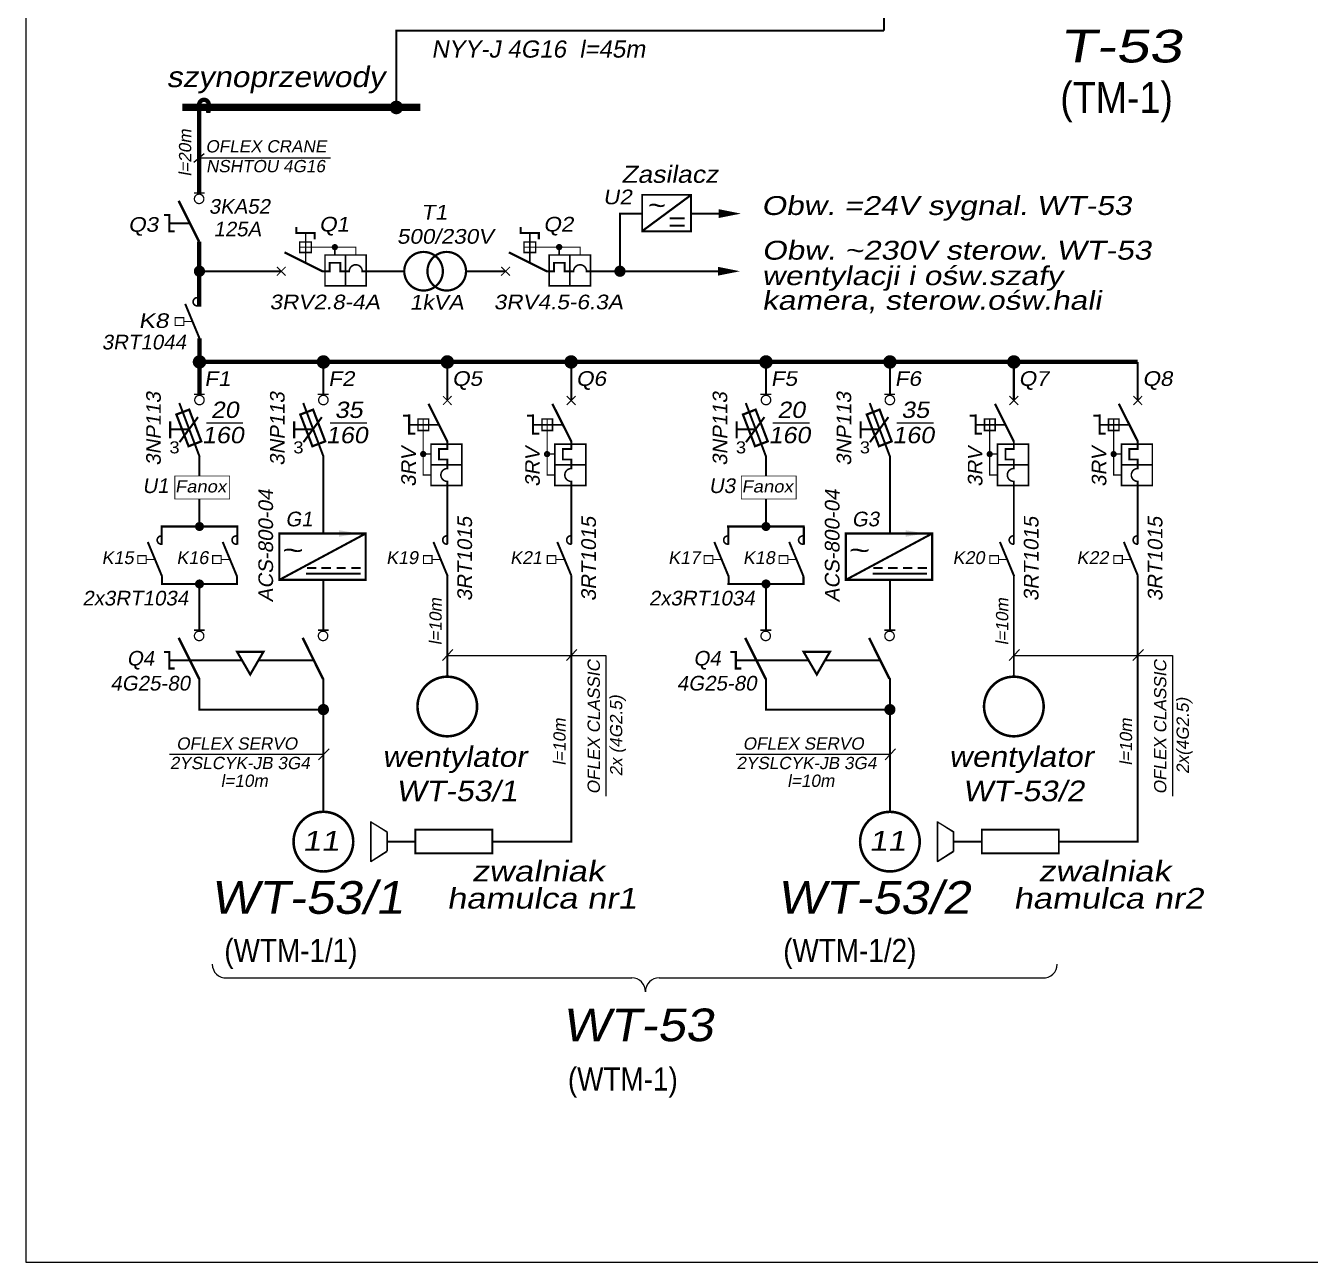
# Model space of a CAD drawing. Header units: millimetres. Extents: x -26 to 496, y 0 to 755.
# Drawn here: x 0 to 149.8, y 0 to 144.2 of the extents above; entities that cross this region are included whole.
import ezdxf
from ezdxf.enums import TextEntityAlignment as Align

# ---------------------------------------------------------------- set-up
doc = ezdxf.new("R2010")
doc.units = ezdxf.units.MM
doc.linetypes.add('DASHED2', pattern=[9.525, 6.35, -3.175])
doc.linetypes.add('HIDDEN2', pattern=[4.7625, 3.175, -1.5875])
doc.layers.add('NAPĘD', color=2, linetype='HIDDEN2')
doc.layers.add('SYMBOL', color=1, linetype='Continuous')
doc.styles.add('styl1', font='arial.ttf', dxfattribs={"width": 0.8, "oblique": 10, "height": 2.8})

msp = doc.modelspace()

# ---------------------------------------------------------------- linework, layer by layer
at = {"color": 7}
for p, q in [((0, 327.8), (0, 0)), ((0, 0), (448.23, 0))]:
    msp.add_line(p, q, dxfattribs=at)
for p, q in [((21.47, 134.84), (21.47, 134.09)), ((21.11, 134.09), (21.11, 134.44)), ((21.47, 134.09), (21.11, 134.09)), ((20.8, 129.27), (19.61, 128.25)), ((20.22, 128.81), (35.52, 128.81)), ((49.82, 71.47), (48.6, 70.17)), ((49.16, 70.77), (67.66, 70.77)), ((64.27, 71.47), (63.04, 70.17)), ((67.66, 70.77), (67.66, 54.38)), ((115.87, 71.47), (114.65, 70.17)), ((115.21, 70.77), (133.71, 70.77)), ((130.32, 71.47), (129.1, 70.17)), ((133.71, 70.77), (133.71, 54.38)), ((16.78, 59.26), (34.71, 59.26)), ((35.37, 59.9), (34.15, 58.6)), ((82.84, 59.26), (100.76, 59.26)), ((101.43, 59.9), (100.2, 58.6)), ((40.25, 51.42, 0.31), (40.25, 46.72, 0.31)), ((40.25, 51.37, 0.31), (42.12, 50.23, 0.31)), ((106.3, 51.42, 0.31), (106.3, 46.72, 0.31)), ((106.3, 51.37, 0.31), (108.18, 50.23, 0.31)), ((42.12, 50.23, 0.31), (42.12, 47.9, 0.31)), ((108.18, 50.23, 0.31), (108.18, 47.9, 0.31)), ((40.25, 46.76, 0.31), (42.12, 47.9, 0.31)), ((106.3, 46.76, 0.31), (108.18, 47.9, 0.31)), ((23.35, 33.16), (70.68, 33.16)), ((73.85, 33.16), (118.73, 33.16))]:
    msp.add_line(p, q)
for points, const_width in [([(100.08, 143.65), (99.98, 259.16)], 0.241), ([(43.22, 134.68), (43.22, 143.74)], 0.241), ([(43.1, 143.65), (100.08, 143.65)], 0.241), ([(46.02, 134.68), (18.25, 134.68)], 0.85), ([(20.22, 124.57), (20.22, 134.68)], 0.5), ([(71.88, 120.26), (77.56, 124.46)], 0.248), ([(20.22, 119.02), (17.84, 123.79)], 0.294), ([(69.29, 115.58), (69.29, 122.41)], 0.219), ([(71.88, 122.3), (69.29, 122.3)], 0.219), ([(82.87, 122.3), (77.57, 122.3)], 0.219), ([(32.64, 116.53), (32.64, 120.03)], 0.175), ([(58.79, 116.53), (58.79, 120.03)], 0.175), ([(20.22, 111.44), (20.22, 119.02)], 0.5), ([(32.52, 118.39), (31.95, 118.39)], 0.131), ([(38.55, 118.39), (32.52, 118.39)], 0.131), ([(36.05, 117.48), (36.05, 118.39)], 0.175), ([(38.49, 117.47), (38.49, 118.39)], 0.131), ([(58.68, 118.39), (58.11, 118.39)], 0.131), ([(64.71, 118.39), (58.68, 118.39)], 0.131), ([(62.2, 117.48), (62.2, 118.39)], 0.175), ([(64.64, 117.47), (64.64, 118.39)], 0.131), ([(34.58, 115.58), (30.18, 117.78)], 0.263), ([(37.29, 117.48), (37.29, 113.88)], 0.175), ([(60.73, 115.58), (56.34, 117.78)], 0.263), ([(63.45, 117.48), (63.45, 113.88)], 0.175), ([(29.8, 115.58), (20.22, 115.58)], 0.241), ([(30.31, 115.07), (29.29, 116.09)], 0.131), ([(30.31, 116.09), (29.29, 115.07)], 0.131), ([(35.55, 115.58), (34.52, 115.58)], 0.219), ([(35.34, 116.56), (36.8, 116.56)], 0.219), ([(35.44, 115.48), (35.44, 116.62)], 0.219), ([(37.82, 115.58), (36.58, 115.58)], 0.219), ([(36.69, 116.64), (36.69, 115.47)], 0.219), ([(44.14, 115.58), (39.14, 115.58)], 0.219), ([(55.95, 115.58), (51.34, 115.58)], 0.219), ([(56.47, 115.07), (55.44, 116.09)], 0.131), ([(56.47, 116.09), (55.44, 115.07)], 0.131), ([(61.7, 115.58), (60.68, 115.58)], 0.219), ([(61.6, 115.58), (60.73, 115.58)], 0.219), ([(61.49, 116.56), (62.95, 116.56)], 0.219), ([(61.6, 115.48), (61.6, 116.62)], 0.219), ([(63.98, 115.58), (62.74, 115.58)], 0.219), ([(62.84, 116.64), (62.84, 115.47)], 0.219), ([(82.77, 115.58), (65.3, 115.58)], 0.219), ([(20.26, 101.23), (20.26, 107.76)], 0.5), ([(129.66, 105), (20.18, 105)], 0.5), ([(34.71, 101.23), (34.71, 105)], 0.241), ([(49.16, 100.51), (49.16, 105)], 0.241), ([(63.61, 100.51), (63.61, 105)], 0.241), ([(86.32, 101.23), (86.32, 105)], 0.241), ([(100.76, 101.23), (100.76, 105)], 0.241), ([(115.21, 100.51), (115.21, 105)], 0.241), ([(129.66, 100.51), (129.66, 105)], 0.241), ([(49.67, 99.99), (48.65, 101.02)], 0.131), ([(48.65, 99.99), (49.67, 101.02)], 0.131), ([(64.12, 99.99), (63.09, 101.02)], 0.131), ([(63.09, 99.99), (64.12, 101.02)], 0.131), ([(115.72, 99.99), (114.7, 101.02)], 0.131), ([(114.7, 99.99), (115.72, 101.02)], 0.131), ([(130.17, 99.99), (129.15, 101.02)], 0.131), ([(129.15, 99.99), (130.17, 101.02)], 0.131), ([(49.16, 95.73), (46.96, 100.12)], 0.263), ([(63.61, 95.73), (61.41, 100.12)], 0.263), ([(115.21, 95.73), (113.02, 100.12)], 0.263), ([(129.66, 95.73), (127.46, 100.12)], 0.263), ([(20.09, 98.57), (17.93, 95.64)], 0.241), ([(25.35, 97.88), (21.06, 97.88)], 0.13), ([(34.53, 98.57), (32.38, 95.64)], 0.241), ([(39.8, 97.88), (35.5, 97.88)], 0.13), ([(48.21, 97.66), (44.71, 97.66)], 0.175), ([(46.35, 97.78), (46.35, 98.35)], 0.131), ([(46.35, 91.75), (46.35, 97.78)], 0.131), ([(62.65, 97.66), (59.16, 97.66)], 0.175), ([(60.79, 97.78), (60.79, 98.35)], 0.131), ([(60.79, 91.75), (60.79, 97.78)], 0.131), ([(86.14, 98.57), (83.98, 95.64)], 0.241), ([(91.4, 97.88), (87.11, 97.88)], 0.13), ([(100.59, 98.57), (98.43, 95.64)], 0.241), ([(105.85, 97.88), (101.56, 97.88)], 0.13), ([(114.26, 97.66), (110.76, 97.66)], 0.175), ([(112.4, 97.78), (112.4, 98.35)], 0.131), ([(112.4, 91.75), (112.4, 97.78)], 0.131), ([(128.71, 97.66), (125.21, 97.66)], 0.175), ([(126.85, 97.78), (126.85, 98.35)], 0.131), ([(126.85, 91.75), (126.85, 97.78)], 0.131), ([(49.16, 94.76), (49.16, 95.78)], 0.219), ([(63.61, 94.76), (63.61, 95.78)], 0.219), ([(115.21, 94.76), (115.21, 95.78)], 0.219), ([(129.66, 94.76), (129.66, 95.78)], 0.219), ([(49.26, 94.86), (48.12, 94.86)], 0.219), ([(48.18, 94.97), (48.18, 93.51)], 0.219), ([(63.71, 94.86), (62.57, 94.86)], 0.219), ([(62.63, 94.97), (62.63, 93.51)], 0.219), ([(115.32, 94.86), (114.18, 94.86)], 0.219), ([(114.24, 94.97), (114.24, 93.51)], 0.219), ([(129.76, 94.86), (128.62, 94.86)], 0.219), ([(128.68, 94.97), (128.68, 93.51)], 0.219), ([(20.26, 91.7), (20.26, 93.98)], 0.241), ([(34.71, 84.99), (34.71, 93.99)], 0.241), ([(47.25, 94.26), (46.35, 94.26)], 0.175), ([(47.25, 93.01), (50.86, 93.01)], 0.175), ([(48.1, 93.62), (49.27, 93.62)], 0.219), ([(49.16, 92.48), (49.16, 93.72)], 0.219), ([(61.7, 94.26), (60.79, 94.26)], 0.175), ([(61.7, 93.01), (65.31, 93.01)], 0.175), ([(62.55, 93.62), (63.71, 93.62)], 0.219), ([(63.61, 92.48), (63.61, 93.72)], 0.219), ([(86.32, 91.7), (86.32, 93.98)], 0.241), ([(100.76, 84.99), (100.76, 93.99)], 0.241), ([(113.31, 94.26), (112.4, 94.26)], 0.175), ([(113.31, 93.01), (116.92, 93.01)], 0.175), ([(114.15, 93.62), (115.32, 93.62)], 0.219), ([(115.21, 92.48), (115.21, 93.72)], 0.219), ([(127.76, 94.26), (126.85, 94.26)], 0.175), ([(127.76, 93.01), (131.36, 93.01)], 0.175), ([(128.6, 93.62), (129.77, 93.62)], 0.219), ([(129.66, 92.48), (129.66, 93.72)], 0.219), ([(47.26, 91.82), (46.35, 91.82)], 0.131), ([(61.71, 91.82), (60.79, 91.82)], 0.131), ([(113.32, 91.82), (112.4, 91.82)], 0.131), ([(127.77, 91.82), (126.85, 91.82)], 0.131), ([(49.16, 83.76), (49.16, 91.16)], 0.219), ([(63.61, 83.76), (63.61, 91.16)], 0.219), ([(115.21, 83.76), (115.21, 91.16)], 0.219), ([(129.66, 83.76), (129.66, 91.16)], 0.219), ([(20.26, 85.81), (20.26, 89.02)], 0.241), ([(86.32, 85.81), (86.32, 89.02)], 0.241), ([(24.79, 85.81), (15.73, 85.81)], 0.241), ([(15.85, 83.68), (15.85, 85.81)], 0.241), ([(24.67, 83.68), (24.67, 85.81)], 0.241), ([(90.84, 85.81), (81.78, 85.81)], 0.241), ([(81.91, 83.68), (81.91, 85.81)], 0.241), ([(90.73, 83.68), (90.73, 85.81)], 0.241), ([(29.58, 79.59), (39.64, 84.99)], 0.248), ([(95.63, 79.59), (105.69, 84.99)], 0.248), ([(32.79, 80.98), (33.87, 80.98)], 0.248), ([(34.49, 80.98), (35.61, 80.98)], 0.248), ([(36.25, 80.98), (37.32, 80.98)], 0.248), ([(37.96, 80.98), (39.04, 80.98)], 0.248), ([(98.84, 80.98), (99.92, 80.98)], 0.248), ([(100.54, 80.98), (101.67, 80.98)], 0.248), ([(102.3, 80.98), (103.38, 80.98)], 0.248), ([(104.01, 80.98), (105.09, 80.98)], 0.248), ([(15.9, 79.09), (15.9, 80.01)], 0.241), ([(24.63, 79.09), (24.63, 80.01)], 0.241), ([(32.68, 80.3), (39.04, 80.3)], 0.248), ([(34.71, 73.72), (34.71, 79.59)], 0.241), ([(49.16, 68.3), (49.16, 80.11)], 0.219), ([(63.61, 49.06), (63.61, 80.11)], 0.219), ([(81.95, 79.09), (81.95, 80.01)], 0.241), ([(90.69, 79.09), (90.69, 80.01)], 0.241), ([(98.74, 80.3), (105.09, 80.3)], 0.248), ([(100.76, 73.72), (100.76, 79.59)], 0.241), ([(115.21, 68.3), (115.21, 80.11)], 0.219), ([(129.66, 49.06), (129.66, 80.11)], 0.219), ([(24.75, 79.09), (15.77, 79.09)], 0.241), ([(20.26, 73.72), (20.26, 79.23)], 0.241), ([(90.81, 79.09), (81.82, 79.09)], 0.241), ([(86.32, 73.72), (86.32, 79.23)], 0.241), ([(20.22, 68.05), (17.84, 72.82)], 0.294), ([(34.67, 68.05), (32.29, 72.82)], 0.294), ([(86.28, 68.05), (83.89, 72.82)], 0.294), ([(100.72, 68.05), (98.34, 72.82)], 0.294), ([(20.26, 64.46), (20.26, 68.12)], 0.241), ([(34.71, 52.54), (34.71, 68.12)], 0.241), ([(86.32, 64.46), (86.32, 68.12)], 0.241), ([(100.76, 52.54), (100.76, 68.12)], 0.241), ([(34.71, 64.46), (20.14, 64.46)], 0.241), ([(100.76, 64.46), (86.2, 64.46)], 0.241), ([(45.43, 47.56), (45.43, 50.57)], 0.2), ([(54.51, 50.45), (45.45, 50.45)], 0.241), ([(54.41, 47.56), (54.41, 50.57)], 0.2), ([(111.48, 47.56), (111.48, 50.57)], 0.2), ([(120.56, 50.45), (111.5, 50.45)], 0.241), ([(120.47, 47.56), (120.47, 50.57)], 0.2), ([(63.72, 49.06), (54.41, 49.06)], 0.241), ([(129.77, 49.06), (120.47, 49.06)], 0.241), ([(54.51, 47.68), (45.45, 47.68)], 0.241), ([(120.56, 47.68), (111.5, 47.68)], 0.241)]:
    msp.add_lwpolyline(points, dxfattribs=dict(at, const_width=const_width))
at = {"const_width": 0.5}
msp.add_lwpolyline([(21.35, 135.01, 0.002243), (21.35, 135.01, 1), (20.22, 135.01, 0.002243), (20.22, 135.01, 0.002243)], format="xyb", dxfattribs=at)
for points, const_width in [([(42.8, 134.68, 1), (43.63, 134.68, 1)], 0.75), ([(19.88, 115.58, 1), (20.64, 115.58, 1)], 0.55), ([(68.91, 115.58, 1), (69.67, 115.58, 1)], 0.55), ([(19.81, 105, 1), (20.72, 105, 1)], 0.66), ([(34.26, 105, 1), (35.17, 105, 1)], 0.66), ([(48.7, 105, 1), (49.61, 105, 1)], 0.66), ([(63.14, 105, 1), (64.05, 105, 1)], 0.66), ([(85.86, 105, 1), (86.77, 105, 1)], 0.66), ([(100.31, 105, 1), (101.22, 105, 1)], 0.66), ([(114.76, 105, 1), (115.67, 105, 1)], 0.66), ([(19.96, 85.81, 1), (20.57, 85.81, 1)], 0.44), ([(86.01, 85.81, 1), (86.62, 85.81, 1)], 0.44), ([(19.96, 79.11, 1), (20.57, 79.11, 1)], 0.44), ([(86.01, 79.11, 1), (86.62, 79.11, 1)], 0.44), ([(45.68, 64.82, 1), (52.63, 64.82, 1)], 0.3), ([(111.74, 64.82, 1), (118.69, 64.82, 1)], 0.3), ([(34.33, 64.46, 1), (35.09, 64.46, 1)], 0.55), ([(100.39, 64.46, 1), (101.14, 64.46, 1)], 0.55), ([(31.23, 49.06, 1), (38.19, 49.06, 1)], 0.3), ([(97.29, 49.06, 1), (104.24, 49.06, 1)], 0.3)]:
    msp.add_lwpolyline(points, format="xyb", close=True, dxfattribs=dict(const_width=const_width))
at = {"color": 7}
for points, const_width in [([(71.88, 124.49), (71.88, 120.23), (77.57, 120.23), (77.57, 124.49)], 0.207), ([(31.95, 117.76), (31.95, 118.99), (33.3, 118.99), (33.3, 117.76)], 0.175), ([(58.11, 117.76), (58.11, 118.99), (59.46, 118.99), (59.46, 117.76)], 0.175), ([(34.89, 117.48), (34.89, 113.88), (39.7, 113.88), (39.7, 117.48)], 0.175), ([(61.04, 117.48), (61.04, 113.88), (65.86, 113.88), (65.86, 117.48)], 0.175), ([(17.43, 109.26), (17.43, 110.17), (18.43, 110.17), (18.43, 109.26)], 0.129), ([(46.98, 98.35), (45.75, 98.35), (45.75, 97), (46.98, 97)], 0.175), ([(61.43, 98.35), (60.19, 98.35), (60.19, 97), (61.43, 97)], 0.175), ([(113.03, 98.35), (111.8, 98.35), (111.8, 97), (113.03, 97)], 0.175), ([(127.48, 98.35), (126.25, 98.35), (126.25, 97), (127.48, 97)], 0.175), ([(47.25, 95.41), (50.86, 95.41), (50.86, 90.6), (47.25, 90.6)], 0.175), ([(61.7, 95.41), (65.31, 95.41), (65.31, 90.6), (61.7, 90.6)], 0.175), ([(113.31, 95.41), (116.92, 95.41), (116.92, 90.6), (113.31, 90.6)], 0.175), ([(127.76, 95.41), (131.36, 95.41), (131.36, 90.6), (127.76, 90.6)], 0.175), ([(39.64, 84.99), (39.64, 79.59), (29.58, 79.59), (29.58, 84.99)], 0.248), ([(105.69, 84.99), (105.69, 79.59), (95.63, 79.59), (95.63, 84.99)], 0.248), ([(13.07, 81.5), (13.07, 82.41), (14.06, 82.41), (14.06, 81.5)], 0.129), ([(21.8, 81.5), (21.8, 82.41), (22.8, 82.41), (22.8, 81.5)], 0.129), ([(46.37, 81.5), (46.37, 82.41), (47.37, 82.41), (47.37, 81.5)], 0.129), ([(60.82, 81.5), (60.82, 82.41), (61.81, 82.41), (61.81, 81.5)], 0.129), ([(79.12, 81.5), (79.12, 82.41), (80.12, 82.41), (80.12, 81.5)], 0.129), ([(87.86, 81.5), (87.86, 82.41), (88.85, 82.41), (88.85, 81.5)], 0.129), ([(112.42, 81.5), (112.42, 82.41), (113.42, 82.41), (113.42, 81.5)], 0.129), ([(126.87, 81.5), (126.87, 82.41), (127.87, 82.41), (127.87, 81.5)], 0.129)]:
    msp.add_lwpolyline(points, close=True, dxfattribs=dict(at, const_width=const_width))
at = {"color": 7, "const_width": 0.438}
for points in [[(35.9, 118.39, 1), (36.19, 118.39, 1)], [(62.05, 118.39, 1), (62.35, 118.39, 1)], [(46.35, 94.4, -1), (46.35, 94.11, -1)], [(60.79, 94.4, -1), (60.79, 94.11, -1)], [(112.4, 94.4, -1), (112.4, 94.11, -1)], [(126.85, 94.4, -1), (126.85, 94.11, -1)]]:
    msp.add_lwpolyline(points, format="xyb", close=True, dxfattribs=at)
at = {"color": 7, "const_width": 0.185}
for points in [[(39.24, 115.58, 1.000805), (37.73, 115.58)], [(65.39, 115.58, 1.000805), (63.89, 115.58)], [(49.16, 91.07, -1.000805), (49.16, 92.57)], [(63.61, 91.07, -1.000805), (63.61, 92.57)], [(115.21, 91.07, -1.000805), (115.21, 92.57)], [(129.66, 91.07, -1.000805), (129.66, 92.57)]]:
    msp.add_lwpolyline(points, format="xyb", dxfattribs=at)
at = {"const_width": 0.26}
for points in [[(26.18, 68.55), (27.72, 71.2), (24.65, 71.2)], [(92.24, 68.55), (93.77, 71.2), (90.7, 71.2)]]:
    msp.add_lwpolyline(points, close=True, dxfattribs=at)
at = {"color": 7}
for points, const_width, elevation in [([(40.25, 46.72), (40.25, 51.42)], 0.2, 0.31), ([(42.13, 50.15), (40.25, 51.37)], 0.131, 0.2), ([(106.3, 46.72), (106.3, 51.42)], 0.2, 0.31), ([(108.18, 50.15), (106.3, 51.37)], 0.131, 0.2), ([(42.13, 47.98), (42.13, 50.15)], 0.2, 0.31), ([(108.18, 47.98), (108.18, 50.15)], 0.2, 0.31), ([(42.13, 47.98), (40.25, 46.76)], 0.131, 0.31), ([(108.18, 47.98), (106.3, 46.76)], 0.131, 0.31)]:
    msp.add_lwpolyline(points, dxfattribs=dict(at, const_width=const_width, elevation=elevation))
for centre, start, end in [((23.35, 34.76), 180, 272.4725), ((118.66, 34.76), 267.5275, 0), ((70.67, 31.57), 358.7396, 90.4831), ((73.86, 31.57), 89.5169, 181.2604)]:
    msp.add_arc(centre, 1.6, start, end)
for points in [[(21.11, 134.44), (21.47, 134.09), (21.47, 134.84)], [(21.11, 134.44), (21.47, 134.09), (21.11, 134.09)]]:
    msp.add_solid(points)
for points in [[(36.54, 84.62), (38.85, 85), (36.54, 85.37)], [(102.6, 84.62), (104.9, 85), (102.6, 85.37)]]:
    msp.add_solid(points, dxfattribs=at)
at = {"layer": 'NAPĘD', "color": 0, "linetype": 'ByBlock'}
for points, const_width in [([(20.22, 124.57, 1), (20.22, 123.47, 1)], 0.15), ([(46.39, 117.83, -1), (46.39, 113.33, -1)], 0.262), ([(49.09, 117.83, -1), (49.09, 113.33, -1)], 0.262), ([(20.26, 101.11, -1), (20.26, 100.01, -1)], 0.15), ([(34.71, 101.11, -1), (34.71, 100.01, -1)], 0.15), ([(86.32, 101.11, -1), (86.32, 100.01, -1)], 0.15), ([(100.76, 101.11, -1), (100.76, 100.01, -1)], 0.15), ([(20.22, 73.6, 1), (20.22, 72.5, 1)], 0.15), ([(34.67, 73.6, 1), (34.67, 72.5, 1)], 0.15), ([(86.28, 73.6, 1), (86.28, 72.5, 1)], 0.15), ([(100.72, 73.6, 1), (100.72, 72.5, 1)], 0.15)]:
    msp.add_lwpolyline(points, format="xyb", close=True, dxfattribs=dict(at, const_width=const_width))
at = {"layer": 'NAPĘD', "color": 7}
for points in [[(83.4, 122.3, 0, 1.03, 0), (80.81, 122.3, 0, 0, 0)], [(83.3, 115.58, 0, 1.03, 0), (80.71, 115.58, 0, 0, 0)]]:
    msp.add_lwpolyline(points, format="xyseb", dxfattribs=at)
at = {"layer": 'NAPĘD', "color": 7, "ltscale": 0.35, "const_width": 0.219}
for points in [[(16.75, 121.17), (19.05, 121.17)], [(16.75, 70.2), (19.05, 70.2)], [(82.81, 70.2), (85.1, 70.2)]]:
    msp.add_lwpolyline(points, dxfattribs=at)
at = {"layer": 'NAPĘD', "color": 7, "linetype": 'Continuous', "ltscale": 0.35, "const_width": 0.241}
for points in [[(16.86, 97.14), (19.06, 97.14)], [(31.31, 97.14), (33.51, 97.14)], [(82.91, 97.14), (85.12, 97.14)], [(97.36, 97.14), (99.56, 97.14)]]:
    msp.add_lwpolyline(points, dxfattribs=at)
at = {"layer": 'NAPĘD', "color": 7, "ltscale": 0.5, "const_width": 0.219}
for points in [[(19.15, 70.2), (25.23, 70.2)], [(27.14, 70.2), (33.5, 70.2)], [(85.2, 70.2), (91.28, 70.2)], [(93.19, 70.2), (99.55, 70.2)], [(42.13, 49.06), (45.43, 49.06)], [(108.18, 49.06), (111.48, 49.06)]]:
    msp.add_lwpolyline(points, dxfattribs=at)
at = {"layer": 'SYMBOL', "color": 7}
for points, const_width in [([(19.62, 124.69), (20.88, 124.69)], 0.16), ([(16.86, 122.13), (16.11, 122.13)], 0.237), ([(16.74, 122.25), (16.74, 120.1)], 0.237), ([(16.63, 120.22), (17.38, 120.22)], 0.237), ([(31.43, 120.03), (33.79, 120.03)], 0.237), ([(31.55, 119.91), (31.55, 120.75)], 0.237), ([(33.68, 120.14), (33.68, 119.3)], 0.237), ([(57.58, 120.03), (59.95, 120.03)], 0.237), ([(57.71, 119.91), (57.71, 120.75)], 0.237), ([(59.83, 120.14), (59.83, 119.3)], 0.237), ([(20.27, 107.74), (18.6, 111.77)], 0.241), ([(18.4, 109.71), (19.36, 109.71)], 0.109), ([(20.87, 101.23), (19.61, 101.23)], 0.16), ([(35.31, 101.23), (34.06, 101.23)], 0.16), ([(86.92, 101.23), (85.66, 101.23)], 0.16), ([(101.37, 101.23), (100.11, 101.23)], 0.16), ([(20.27, 93.97), (17.91, 100.21)], 0.241), ([(34.72, 93.97), (32.36, 100.21)], 0.241), ([(44.83, 98.75), (43.99, 98.75)], 0.237), ([(44.71, 98.88), (44.71, 96.51)], 0.237), ([(59.27, 98.75), (58.44, 98.75)], 0.237), ([(59.16, 98.88), (59.16, 96.51)], 0.237), ([(86.32, 93.97), (83.96, 100.21)], 0.241), ([(100.77, 93.97), (98.41, 100.21)], 0.241), ([(110.88, 98.75), (110.05, 98.75)], 0.237), ([(110.76, 98.88), (110.76, 96.51)], 0.237), ([(125.33, 98.75), (124.49, 98.75)], 0.237), ([(125.21, 98.88), (125.21, 96.51)], 0.237), ([(16.84, 96.11), (16.84, 98.09)], 0.261), ([(31.29, 96.11), (31.29, 98.09)], 0.261), ([(82.9, 96.11), (82.9, 98.09)], 0.261), ([(97.35, 96.11), (97.35, 98.09)], 0.261), ([(44.6, 96.63), (45.44, 96.63)], 0.237), ([(59.05, 96.63), (59.88, 96.63)], 0.237), ([(110.66, 96.63), (111.49, 96.63)], 0.237), ([(125.1, 96.63), (125.94, 96.63)], 0.237), ([(15.9, 79.99), (14.23, 84.01)], 0.241), ([(24.64, 79.99), (22.97, 84.01)], 0.241), ([(49.21, 79.99), (47.54, 84.01)], 0.241), ([(63.61, 80.11), (61.98, 84.01)], 0.241), ([(81.96, 79.99), (80.29, 84.01)], 0.241), ([(90.69, 79.99), (89.02, 84.01)], 0.241), ([(115.26, 79.99), (113.59, 84.01)], 0.241), ([(129.66, 80.11), (128.04, 84.01)], 0.241), ([(14.03, 81.96), (14.99, 81.96)], 0.109), ([(22.77, 81.96), (23.73, 81.96)], 0.109), ([(47.34, 81.96), (48.3, 81.96)], 0.109), ([(61.78, 81.96), (62.74, 81.96)], 0.109), ([(80.09, 81.96), (81.05, 81.96)], 0.109), ([(88.82, 81.96), (89.78, 81.96)], 0.109), ([(113.39, 81.96), (114.35, 81.96)], 0.109), ([(127.84, 81.96), (128.8, 81.96)], 0.109), ([(19.62, 73.72), (20.88, 73.72)], 0.16), ([(34.07, 73.72), (35.32, 73.72)], 0.16), ([(85.67, 73.72), (86.93, 73.72)], 0.16), ([(100.12, 73.72), (101.38, 73.72)], 0.16), ([(16.86, 71.16), (16.11, 71.16)], 0.237), ([(16.74, 71.28), (16.74, 69.13)], 0.237), ([(82.92, 71.16), (82.16, 71.16)], 0.237), ([(82.8, 71.28), (82.8, 69.13)], 0.237), ([(16.63, 69.25), (17.38, 69.25)], 0.237), ([(82.68, 69.25), (83.44, 69.25)], 0.237)]:
    msp.add_lwpolyline(points, dxfattribs=dict(at, const_width=const_width))
at = {"layer": 'SYMBOL', "color": 7, "const_width": 0.191}
for points in [[(20.09, 111.55, -1.212997), (20.09, 112.49)], [(15.9, 83.76, -1.212997), (15.9, 84.7)], [(24.63, 83.76, -1.212997), (24.63, 84.7)], [(49.2, 83.76, -1.212997), (49.2, 84.71)], [(63.65, 83.76, -1.212997), (63.65, 84.71)], [(81.95, 83.76, -1.212997), (81.95, 84.7)], [(90.69, 83.76, -1.212997), (90.69, 84.7)], [(115.25, 83.76, -1.212997), (115.25, 84.71)], [(129.7, 83.76, -1.212997), (129.7, 84.71)]]:
    msp.add_lwpolyline(points, format="xyb", dxfattribs=at)
at = {"layer": 'SYMBOL', "color": 7, "linetype": 'DASHED2', "const_width": 0.265}
for points in [[(17.57, 98.87), (19.06, 99.44), (20.47, 95.74), (18.99, 95.17)], [(32.02, 98.87), (33.51, 99.44), (34.92, 95.74), (33.43, 95.17)], [(83.63, 98.87), (85.11, 99.44), (86.52, 95.74), (85.04, 95.17)], [(98.07, 98.87), (99.56, 99.44), (100.97, 95.74), (99.49, 95.17)]]:
    msp.add_lwpolyline(points, close=True, dxfattribs=at)
at = {"layer": 'SYMBOL', "color": 7, "const_width": 0.0915}
for points in [[(17.39, 91.7), (23.77, 91.7), (23.78, 89.02), (17.39, 89.02)], [(83.44, 91.7), (89.83, 91.7), (89.83, 89.02), (83.44, 89.02)]]:
    msp.add_lwpolyline(points, close=True, dxfattribs=at)

# ---------------------------------------------------------------- texts
at = {"color": 7, "lineweight": 30, "width": 0.9}
for s, height, p in [('(TM-1)', 3.636, (120.63, 134.03)), ('(WTM-1/1)', 2.7, (23.16, 35.02)), ('(WTM-1/2)', 2.7, (88.33, 35.02)), ('(WTM-1)', 2.7, (63.22, 20.02))]:
    msp.add_text(s, height=height, dxfattribs=at).set_placement(p)
at = {"color": 7, "style": 'styl1', "oblique": 10}
for s, height, width, p in [('~', 2.32, 1.1, (72.37, 122.14)), ('~', 2.32, 1.3, (29.74, 81.91)), ('~', 2.32, 1.3, (95.8, 81.91)), ('11', 2.3, 1.2, (32.28, 48)), ('11', 2.3, 1.2, (98.33, 48))]:
    msp.add_text(s, height=height, dxfattribs=dict(at, width=width)).set_placement(p)
at = {"color": 7, "style": 'styl1', "width": 1.1}
msp.add_text('=', height=2.32, dxfattribs=at).set_placement((74.91, 120.21))
at = {"color": 7, "style": 'styl1', "oblique": 10}
for p in [(28.84, 76.98), (94.89, 76.98)]:
    msp.add_text('ACS-800-04', height=1.71, rotation=90, dxfattribs=at).set_placement(p)
at = {"layer": 'SYMBOL', "color": 7, "style": 'styl1', "oblique": 10}
for s, height, p in [('NYY-J 4G16  l=45m', 2, (59.76, 141.53)), ('OFLEX CRANE', 1.4303, (28.01, 130.15)), ('NSHTOU 4G16', 1.4303, (27.96, 127.84)), ('OFLEX SERVO', 1.4303, (24.61, 60.5)), ('OFLEX SERVO', 1.4303, (90.66, 60.5)), ('2YSLCYK-JB 3G4', 1.4303, (24.97, 58.23)), ('2YSLCYK-JB 3G4', 1.4303, (91.03, 58.23)), ('l=10m', 1.43, (25.48, 56.19)), ('l=10m', 1.43, (91.54, 56.19))]:
    msp.add_text(s, height=height, dxfattribs=at).set_placement(p, align=Align.MIDDLE)
at = {"layer": 'SYMBOL', "color": 6, "style": 'styl1', "oblique": 10}
for s, width, p in [('T-53', 1.3, (127.66, 141.83)), ('WT-53/1', 1.1, (32.79, 42.62)), ('WT-53/2', 1.1, (98.85, 42.62)), ('WT-53', 1.1, (71.35, 27.69))]:
    msp.add_text(s, height=3.81, dxfattribs=dict(at, width=width)).set_placement(p, align=Align.MIDDLE)
at = {"layer": 'SYMBOL', "color": 7, "style": 'styl1', "oblique": 10}
for s, height, width, p in [('szynoprzewody', 2.4, 1.1, (16.42, 137.05)), ('Zasilacz', 2, 1.1, (69.46, 125.89)), ('U2', 1.71, 1.1, (67.32, 123.39)), ('Obw. =24V sygnal. WT-53', 2.2, 1.2, (85.78, 122.14)), ('T1', 1.71, 1.1, (46.1, 121.61)), ('Q3', 1.71, 1.1, (11.94, 120.18)), ('Q1', 1.71, 1.1, (34.2, 120.21)), ('Q2', 1.71, 1.1, (60.35, 120.21)), ('500/230V', 1.71, 1.1, (43.28, 118.79)), ('Obw. ~230V sterow. WT-53', 2.2, 1.2, (85.84, 116.93)), ('wentylacji i ośw.szafy', 2.2, 1.2, (85.84, 113.96)), ('3RV2.8-4A', 1.71, 1.1, (28.43, 111.14)), ('1kVA', 1.71, 1.1, (44.77, 111.11)), ('3RV4.5-6.3A', 1.71, 1.1, (54.58, 111.14)), ('kamera, sterow.ośw.hali', 2.2, 1.2, (85.84, 111.09)), ('K8', 1.7, 1.2, (13.16, 108.97)), ('F1', 1.71, 1.1, (20.82, 102.21)), ('F2', 1.71, 1.1, (35.27, 102.21)), ('Q5', 1.71, 1.1, (49.71, 102.21)), ('Q6', 1.71, 1.1, (64.16, 102.21)), ('F5', 1.71, 1.1, (86.87, 102.21)), ('F6', 1.71, 1.1, (101.32, 102.21)), ('Q7', 1.71, 1.1, (115.77, 102.21)), ('Q8', 1.71, 1.1, (130.21, 102.21)), ('20', 1.9, 1.1, (21.58, 98.47)), ('35', 1.9, 1.1, (36.03, 98.47)), ('20', 1.9, 1.1, (87.63, 98.47)), ('35', 1.9, 1.1, (102.08, 98.47)), ('160', 1.9, 1.1, (20.55, 95.52)), ('160', 1.9, 1.1, (35, 95.52)), ('160', 1.9, 1.1, (86.61, 95.52)), ('160', 1.9, 1.1, (101.05, 95.52)), ('Fanox', 1.4, 1.1, (17.41, 89.78)), ('Fanox', 1.4, 1.1, (83.47, 89.78))]:
    msp.add_text(s, height=height, dxfattribs=dict(at, width=width)).set_placement(p)
for s, height, p in [('l=20m', 1.43, (18.56, 129.38)), ('l=10m', 1.43, (47.76, 74.71)), ('l=10m', 1.43, (113.82, 74.71)), ('OFLEX CLASSIC', 1.4303, (66.23, 62.42)), ('OFLEX CLASSIC', 1.4303, (132.28, 62.42)), ('2x (4G2.5)', 1.43, (69.02, 61.4)), ('2x(4G2.5)', 1.43, (135.08, 61.4)), ('l=10m', 1.43, (62.21, 60.68)), ('l=10m', 1.43, (128.26, 60.68))]:
    msp.add_text(s, height=height, rotation=90, dxfattribs=at).set_placement(p, align=Align.MIDDLE)
for s, height, p in [('3KA52', 1.7, (21.35, 122.29)), ('125A', 1.7, (21.9, 119.65)), ('  3RT1044', 1.71, (7.54, 106.46)), ('U1', 1.71, (13.61, 89.71)), ('U3', 1.71, (79.66, 89.71)), ('G1', 1.71, (30.27, 85.83)), ('G3', 1.71, (96.32, 85.83)), ('K15', 1.5, (8.85, 81.43)), ('K16', 1.5, (17.57, 81.43)), ('K19', 1.5, (42.02, 81.43)), ('K21', 1.5, (56.47, 81.43)), ('K17', 1.5, (74.9, 81.43)), ('K18', 1.5, (83.62, 81.43)), ('K20', 1.5, (108.07, 81.43)), ('K22', 1.5, (122.52, 81.43)), ('2x3RT1034', 1.71, (6.6, 76.6)), ('2x3RT1034', 1.71, (72.65, 76.6)), ('Q4', 1.71, (11.79, 69.59)), ('Q4', 1.71, (77.85, 69.59)), ('4G25-80', 1.71, (9.87, 66.68)), ('4G25-80', 1.71, (75.92, 66.68))]:
    msp.add_text(s, height=height, dxfattribs=at).set_placement(p)
for s, height, p in [('3NP113', 1.7, (15.75, 92.9)), ('3NP113', 1.7, (30.19, 92.9)), ('3NP113', 1.7, (81.8, 92.9)), ('3NP113', 1.7, (96.25, 92.9)), ('3RV ', 1.7, (45.49, 90.44)), ('3RV ', 1.7, (59.94, 90.44)), ('3RV ', 1.7, (111.55, 90.44)), ('3RV ', 1.7, (126, 90.44)), ('  3RT1015', 1.71, (52.04, 75.78)), ('  3RT1015', 1.71, (66.49, 75.78)), ('  3RT1015', 1.71, (118.09, 75.78)), ('  3RT1015', 1.71, (132.54, 75.78))]:
    msp.add_text(s, height=height, rotation=90, dxfattribs=at).set_placement(p)
at = {"layer": 'SYMBOL', "color": 7, "style": 'styl1', "width": 1.1}
for p in [(16.75, 94.34), (31.2, 94.34), (82.8, 94.34), (97.25, 94.34)]:
    msp.add_text('3', height=1.4, dxfattribs=at).set_placement(p)
at = {"layer": 'SYMBOL', "color": 7, "style": 'styl1', "oblique": 10}
for s, width, p in [('wentylator', 1.1, (49.98, 58.68)), ('wentylator', 1.1, (116.03, 58.68)), ('WT-53/1', 1.1, (50.26, 55.02)), ('WT-53/2', 1.1, (116.32, 55.02)), ('zwalniak', 1.2, (59.71, 45.66)), ('zwalniak', 1.2, (125.76, 45.66)), ('hamulca nr1', 1.2, (60.17, 42.5)), ('hamulca nr2', 1.2, (126.23, 42.5))]:
    msp.add_text(s, height=2.4, dxfattribs=dict(at, width=width)).set_placement(p, align=Align.MIDDLE)

doc.saveas('drawing.dxf')
